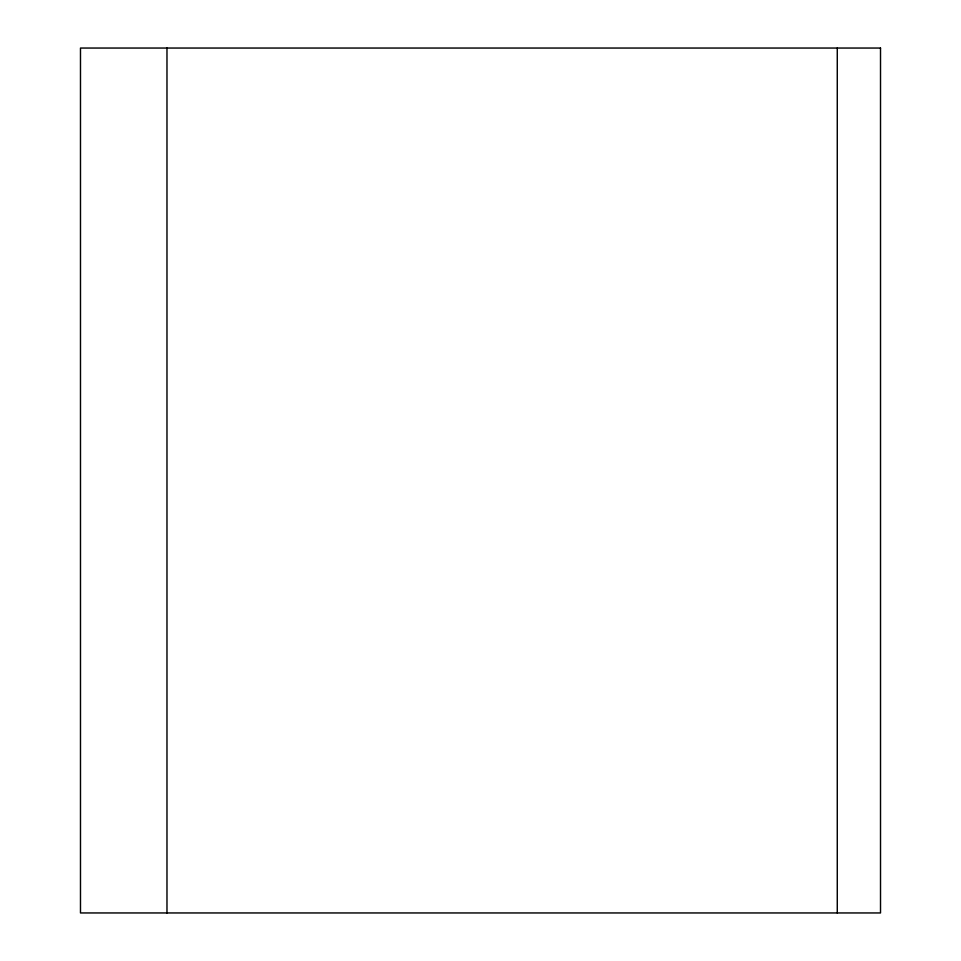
<?xml version="1.0" encoding="UTF-8"?>
<svg xmlns="http://www.w3.org/2000/svg" width="961" height="961" viewBox="0 0 961 961"><rect width="100%" height="100%" fill="white"/><g stroke="black" fill="none" stroke-linecap="round" stroke-linejoin="round"><path stroke-width="1.44" d="M837.271 48.05L837.271 912.95M166.974 48.05L166.974 912.95M880.516 48.05L80.484 48.05L80.484 912.95L880.516 912.95L880.516 48.05"/></g></svg>
